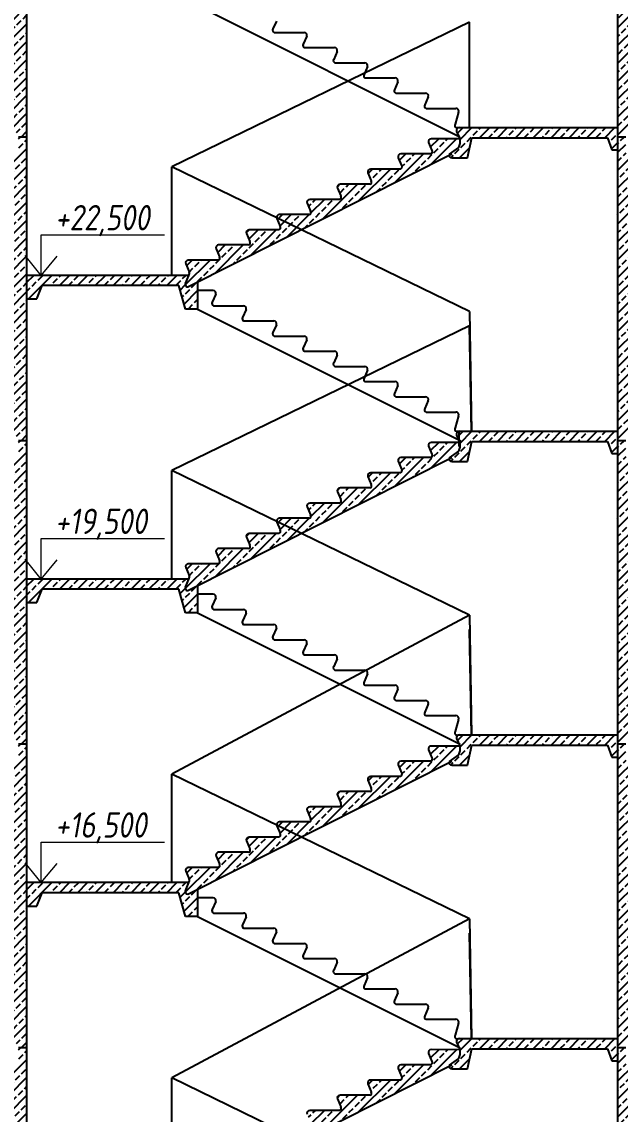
# Model space of a CAD drawing. Header units: millimetres. Extents: x -257254 to 390979, y -202328 to 355504.
# Drawn here: x 83861 to 89774, y 51438 to 62230 of the extents above; entities that cross this region are included whole.
import ezdxf
from ezdxf.enums import TextEntityAlignment as Align

# ---------------------------------------------------------------- set-up
doc = ezdxf.new("R2010")
doc.units = ezdxf.units.MM
doc.layers.add('RAZMER', color=250, linetype='Continuous', lineweight=13)
doc.layers.add('покрытия', color=6, linetype='Continuous', lineweight=18)
doc.layers.add('разрез', color=40, linetype='Continuous')
doc.styles.add('SIMPLEX', font='simplex.shx', dxfattribs={"width": 0.8, "oblique": 10})

msp = doc.modelspace()

# ---------------------------------------------------------------- hatches: boundary and pattern name
at = {"layer": 'разрез'}
h = msp.add_hatch(dxfattribs=at)
h.set_pattern_fill('JIS_STN_2.5', color=256, scale=50)
h.set_pattern_definition([(45, (4200, 9e-11), (-88.38835, 88.38835), []), (45, (4288.25, 9e-11), (-88.38835, 88.38835), [60, -25])])
h.paths.add_polyline_path([(83829.02596, 63935.34196), (83749.02596, 63935.34196), (83749.02596, 61135.34196), (83829.02596, 61135.34196)])
h.paths.add_polyline_path([(83909.02596, 64095.34196), (83829.02596, 64095.34196), (83829.02596, 61095.34196), (83909.02596, 61095.34196)])
h = msp.add_hatch(dxfattribs=at)
h.set_pattern_fill('JIS_STN_2.5', color=256, scale=50)
h.paths.add_polyline_path([(89909.02595, 63935.34196), (89829.02595, 63935.34196), (89829.02595, 61135.34196), (89909.02595, 61135.34196)])
h.paths.add_polyline_path([(89829.02595, 64095.34196), (89749.02595, 64095.34196), (89749.02595, 64015.34196), (89749.02595, 61095.34196), (89829.02595, 61095.34196), (89829.02595, 61175.34196)])
h = msp.add_hatch(dxfattribs=at)
h.set_pattern_fill('JIS_STN_2.5', color=256, scale=50)
h.set_pattern_definition([(45, (4200, -3000), (-88.38835, 88.38835), []), (45, (4288.25, -3000), (-88.38835, 88.38835), [60, -25])])
h.paths.add_polyline_path([(83829.02596, 60935.34196), (83749.02596, 60935.34196), (83749.02596, 58135.34196), (83829.02596, 58135.34196)])
h.paths.add_polyline_path([(83909.02596, 61095.34196), (83829.02596, 61095.34196), (83829.02596, 58095.34196), (83909.02596, 58095.34196)])
h = msp.add_hatch(dxfattribs=at)
h.set_pattern_fill('JIS_STN_2.5', color=256, scale=50)
h.set_pattern_definition([(45, (3e-11, 20960), (-88.38835, 88.38835), []), (45, (88.25, 20960), (-88.38835, 88.38835), [60, -25])])
h.paths.add_polyline_path([(89749.02595, 61185.34196), (88182.95749, 61185.34196, 0.5443189108), (88158.5928, 61146.8051), (88191.90102, 61069.64984, -0.1806301525), (88179.02596, 60989.48348), (88086.43074, 60922.6022, 0.5342807523), (88111.89286, 60885.34196), (88265.39149, 60885.34196), (88309.02596, 61085.01571), (89649.02596, 61085.01571), (89693.67318, 60965.41926), (89749.02595, 60965.41926)])
h = msp.add_hatch(dxfattribs=at)
h.set_pattern_fill('JIS_STN_2.5', color=256, scale=50)
h.set_pattern_definition([(45, (-6e-08, -3000), (-88.38835, 88.38835), []), (45, (88.25, -3000), (-88.38835, 88.38835), [60, -25])])
h.paths.add_polyline_path([(89909.02595, 60935.34196), (89829.02595, 60935.34196), (89829.02595, 58175.34196), (89909.02595, 58175.34196)])
h.paths.add_polyline_path([(89829.02595, 61095.34196), (89749.02595, 61095.34196), (89749.02595, 61015.34196), (89749.02595, 58095.34196), (89829.02595, 58095.34196), (89829.02595, 58175.34196)])
h = msp.add_hatch(dxfattribs=at)
h.set_pattern_fill('JIS_STN_2.5', color=256, scale=50)
h.set_pattern_definition([(45, (1e-11, 21000), (-88.38835, 88.38835), []), (45, (88.25, 21000), (-88.38835, 88.38835), [60, -25])])
h.paths.add_polyline_path([(88111.89286, 60925.34196, -0.5342807523), (88086.43074, 60962.6022), (88179.02596, 61029.48348, 0.1012247944), (88193.43022, 61073.70547), (87905.94558, 61075.34196, 0.5443189108), (87881.58089, 61036.8051), (87914.88911, 60959.64984, -0.5061795184), (87902.01404, 60925.34196), (87605.94558, 60925.34196, 0.5443189108), (87581.58089, 60886.8051), (87614.88911, 60809.64984, -0.5061795184), (87602.01404, 60775.34196), (87305.94558, 60775.34196, 0.5443189108), (87281.58089, 60736.8051), (87314.88911, 60659.64984, -0.5061795184), (87302.01404, 60625.34196), (87005.94558, 60625.34196, 0.5443189108), (86981.58089, 60586.8051), (87014.88911, 60509.64984, -0.5061795184), (87002.01404, 60475.34196), (86705.94558, 60475.34196, 0.5443189108), (86681.58089, 60436.8051), (86714.88911, 60359.64984, -0.5061795184), (86702.01404, 60325.34196), (86405.94558, 60325.34196, 0.4772621166), (86379.73086, 60292.26329), (86620.34398, 60175.36508)])
h.paths.add_polyline_path([(86620.34398, 60175.36508), (86379.73086, 60292.26329, 0.0532288538), (86381.58089, 60286.8051), (86414.88911, 60209.64984, -0.5061795184), (86402.01404, 60175.34196), (86105.94558, 60175.34196, 0.5443189108), (86081.58089, 60136.8051), (86114.88911, 60059.64984, -0.5061795184), (86102.01404, 60025.34196), (85805.94558, 60025.34196, 0.5443189108), (85781.58089, 59986.8051), (85814.88911, 59909.64984, -0.5061795184), (85802.01404, 59875.34196), (85505.94558, 59875.34196, 0.5443189108), (85481.58089, 59836.8051), (85514.4836, 59760.58916, -0.2572552717), (85511.58347, 59725.34196), (85479.02596, 59643.84441, 0.8545246684), (85514.74874, 59619.45245)])
h = msp.add_hatch(dxfattribs=at)
h.set_pattern_fill('JIS_STN_2.5', color=256, scale=50)
h.set_pattern_definition([(45, (-1e-10, 21000), (-88.38835, 88.38835), []), (45, (88.25, 21000), (-88.38835, 88.38835), [60, -25])])
h.paths.add_polyline_path([(85511.58347, 59725.34196), (85479.02596, 59725.34196), (85206.49188, 59725.34196), (83909.02596, 59725.34196), (83909.02596, 59494.07491), (84009.02562, 59494.33372), (84061.22173, 59625.34196), (85413.99121, 59625.34196), (85479.02596, 59391.96428), (85597.17711, 59391.96428), (85597.17711, 59660.89888), (85514.74874, 59619.45245, -0.8545246684), (85479.02596, 59643.84441)])
h = msp.add_hatch(dxfattribs=at)
h.set_pattern_fill('JIS_STN_2.5', color=256, scale=50)
h.set_pattern_definition([(45, (2e-10, 17960), (-88.38835, 88.38835), []), (45, (88.25, 17960), (-88.38835, 88.38835), [60, -25])])
h.paths.add_polyline_path([(89749.02595, 58185.34196), (88182.95749, 58185.34196, 0.5443189108), (88158.5928, 58146.8051), (88191.90102, 58069.64984, -0.1806301525), (88179.02596, 57989.48348), (88086.43074, 57922.6022, 0.5342807523), (88111.89286, 57885.34196), (88265.39149, 57885.34196), (88309.02596, 58085.01571), (89649.02596, 58085.01571), (89693.67318, 57965.41926), (89749.02595, 57965.41926)])
h = msp.add_hatch(dxfattribs=at)
h.set_pattern_fill('JIS_STN_2.5', color=256, scale=50)
h.set_pattern_definition([(45, (4200, -6000), (-88.38835, 88.38835), []), (45, (4288.25, -6000), (-88.38835, 88.38835), [60, -25])])
h.paths.add_polyline_path([(83829.02596, 57935.34196), (83749.02596, 57935.34196), (83749.02596, 55135.34196), (83829.02596, 55135.34196)])
h.paths.add_polyline_path([(83909.02596, 58095.34196), (83829.02596, 58095.34196), (83829.02596, 55095.34196), (83909.02596, 55095.34196)])
h = msp.add_hatch(dxfattribs=at)
h.set_pattern_fill('JIS_STN_2.5', color=256, scale=50)
h.set_pattern_definition([(45, (0, 18000), (-88.38835, 88.38835), []), (45, (88.25, 18000), (-88.38835, 88.38835), [60, -25])])
h.paths.add_polyline_path([(88111.89286, 57925.34196, -0.5342807523), (88086.43074, 57962.6022), (88179.02596, 58029.48348, 0.1012247944), (88193.43022, 58073.70547), (87905.94558, 58075.34196, 0.5443189108), (87881.58089, 58036.8051), (87914.88911, 57959.64984, -0.5061795184), (87902.01404, 57925.34196), (87605.94558, 57925.34196, 0.5443189108), (87581.58089, 57886.8051), (87614.88911, 57809.64984, -0.5061795184), (87602.01404, 57775.34196), (87305.94558, 57775.34196, 0.5443189108), (87281.58089, 57736.8051), (87314.88911, 57659.64984, -0.5061795184), (87302.01404, 57625.34196), (87005.94558, 57625.34196, 0.5443189108), (86981.58089, 57586.8051), (87014.88911, 57509.64984, -0.5061795184), (87002.01404, 57475.34196), (86705.94558, 57475.34196, 0.5443189108), (86681.58089, 57436.8051), (86714.88911, 57359.64984, -0.5061795184), (86702.01404, 57325.34196), (86405.94558, 57325.34196, 0.4772621166), (86379.73086, 57292.26329), (86620.34398, 57175.36508)])
h.paths.add_polyline_path([(86620.34398, 57175.36508), (86379.73086, 57292.26329, 0.0532288538), (86381.58089, 57286.8051), (86414.88911, 57209.64984, -0.5061795184), (86402.01404, 57175.34196), (86105.94558, 57175.34196, 0.5443189108), (86081.58089, 57136.8051), (86114.88911, 57059.64984, -0.5061795184), (86102.01404, 57025.34196), (85805.94558, 57025.34196, 0.5443189108), (85781.58089, 56986.8051), (85814.88911, 56909.64984, -0.5061795184), (85802.01404, 56875.34196), (85505.94558, 56875.34196, 0.5443189108), (85481.58089, 56836.8051), (85514.4836, 56760.58916, -0.2572552717), (85511.58347, 56725.34196), (85479.02596, 56643.84441, 0.8545246684), (85514.74874, 56619.45245)])
h = msp.add_hatch(dxfattribs=at)
h.set_pattern_fill('JIS_STN_2.5', color=256, scale=50)
h.set_pattern_definition([(45, (-4e-08, -6000), (-88.38835, 88.38835), []), (45, (88.25, -6000), (-88.38835, 88.38835), [60, -25])])
h.paths.add_polyline_path([(89829.02595, 58095.34196), (89749.02595, 58095.34196), (89749.02595, 58015.34196), (89749.02595, 55095.34196), (89829.02595, 55095.34196), (89829.02595, 55175.34196)])
h.paths.add_polyline_path([(89909.02595, 57935.34196), (89829.02595, 57935.34196), (89829.02595, 55175.34196), (89909.02595, 55175.34196)])
h = msp.add_hatch(dxfattribs=at)
h.set_pattern_fill('JIS_STN_2.5', color=256, scale=50)
h.set_pattern_definition([(45, (2e-10, 18000), (-88.38835, 88.38835), []), (45, (88.25, 18000), (-88.38835, 88.38835), [60, -25])])
h.paths.add_polyline_path([(85511.58347, 56725.34196), (85479.02596, 56725.34196), (85206.49188, 56725.34196), (83909.02596, 56725.34196), (83909.02596, 56494.07491), (84009.02562, 56494.33372), (84061.22173, 56625.34196), (85413.99121, 56625.34196), (85479.02596, 56391.96428), (85597.17711, 56391.96428), (85597.17711, 56660.89888), (85514.74874, 56619.45245, -0.8545246684), (85479.02596, 56643.84441)])
h = msp.add_hatch(dxfattribs=at)
h.set_pattern_fill('JIS_STN_2.5', color=256, scale=50)
h.set_pattern_definition([(45, (0, 14960), (-88.38835, 88.38835), []), (45, (88.25, 14960), (-88.38835, 88.38835), [60, -25])])
h.paths.add_polyline_path([(89749.02595, 55185.34196), (88182.95749, 55185.34196, 0.5443189108), (88158.5928, 55146.8051), (88191.90102, 55069.64984, -0.1806301525), (88179.02596, 54989.48348), (88086.43074, 54922.6022, 0.5342807523), (88111.89286, 54885.34196), (88265.39149, 54885.34196), (88309.02596, 55085.01571), (89649.02596, 55085.01571), (89693.67318, 54965.41926), (89749.02595, 54965.41926)])
h = msp.add_hatch(dxfattribs=at)
h.set_pattern_fill('JIS_STN_2.5', color=256, scale=50)
h.set_pattern_definition([(45, (4200, -9000), (-88.38835, 88.38835), []), (45, (4288.25, -9000), (-88.38835, 88.38835), [60, -25])])
h.paths.add_polyline_path([(83829.02596, 54935.34196), (83749.02596, 54935.34196), (83749.02596, 52135.34196), (83829.02596, 52135.34196)])
h.paths.add_polyline_path([(83909.02596, 55095.34196), (83829.02596, 55095.34196), (83829.02596, 52095.34196), (83909.02596, 52095.34196)])
h = msp.add_hatch(dxfattribs=at)
h.set_pattern_fill('JIS_STN_2.5', color=256, scale=50)
h.set_pattern_definition([(45, (1e-11, 15000), (-88.38835, 88.38835), []), (45, (88.25, 15000), (-88.38835, 88.38835), [60, -25])])
h.paths.add_polyline_path([(88111.89286, 54925.34196, -0.5342807523), (88086.43074, 54962.6022), (88179.02596, 55029.48348, 0.1012247944), (88193.43022, 55073.70547), (87905.94558, 55075.34196, 0.5443189108), (87881.58089, 55036.8051), (87914.88911, 54959.64984, -0.5061795184), (87902.01404, 54925.34196), (87605.94558, 54925.34196, 0.5443189108), (87581.58089, 54886.8051), (87614.88911, 54809.64984, -0.5061795184), (87602.01404, 54775.34196), (87305.94558, 54775.34196, 0.5443189108), (87281.58089, 54736.8051), (87314.88911, 54659.64984, -0.5061795184), (87302.01404, 54625.34196), (87005.94558, 54625.34196, 0.5443189108), (86981.58089, 54586.8051), (87014.88911, 54509.64984, -0.5061795184), (87002.01404, 54475.34196), (86705.94558, 54475.34196, 0.5443189108), (86681.58089, 54436.8051), (86714.88911, 54359.64984, -0.5061795184), (86702.01404, 54325.34196), (86405.94558, 54325.34196, 0.4772621166), (86379.73086, 54292.26329), (86620.34398, 54175.36508)])
h.paths.add_polyline_path([(86620.34398, 54175.36508), (86379.73086, 54292.26329, 0.0532288538), (86381.58089, 54286.8051), (86414.88911, 54209.64984, -0.5061795184), (86402.01404, 54175.34196), (86105.94558, 54175.34196, 0.5443189108), (86081.58089, 54136.8051), (86114.88911, 54059.64984, -0.5061795184), (86102.01404, 54025.34196), (85805.94558, 54025.34196, 0.5443189108), (85781.58089, 53986.8051), (85814.88911, 53909.64984, -0.5061795184), (85802.01404, 53875.34196), (85505.94558, 53875.34196, 0.5443189108), (85481.58089, 53836.8051), (85514.4836, 53760.58916, -0.2572552717), (85511.58347, 53725.34196), (85479.02596, 53643.84441, 0.8545246684), (85514.74874, 53619.45245)])
h = msp.add_hatch(dxfattribs=at)
h.set_pattern_fill('JIS_STN_2.5', color=256, scale=50)
h.set_pattern_definition([(45, (8e-10, -9000), (-88.38835, 88.38835), []), (45, (88.25, -9000), (-88.38835, 88.38835), [60, -25])])
h.paths.add_polyline_path([(89829.02595, 55095.34196), (89749.02595, 55095.34196), (89749.02595, 55015.34196), (89749.02595, 52095.34196), (89829.02595, 52095.34196), (89829.02595, 52175.34196)])
h.paths.add_polyline_path([(89909.02595, 54935.34196), (89829.02595, 54935.34196), (89829.02595, 52175.34196), (89909.02595, 52175.34196)])
h = msp.add_hatch(dxfattribs=at)
h.set_pattern_fill('JIS_STN_2.5', color=256, scale=50)
h.set_pattern_definition([(45, (-7e-11, 15000), (-88.38835, 88.38835), []), (45, (88.25, 15000), (-88.38835, 88.38835), [60, -25])])
h.paths.add_polyline_path([(85511.58347, 53725.34196), (85479.02596, 53725.34196), (85206.49188, 53725.34196), (83909.02596, 53725.34196), (83909.02596, 53494.07491), (84009.02562, 53494.33372), (84061.22173, 53625.34196), (85413.99121, 53625.34196), (85479.02596, 53391.96428), (85597.17711, 53391.96428), (85597.17711, 53660.89888), (85514.74874, 53619.45245, -0.8545246684), (85479.02596, 53643.84441)])
h = msp.add_hatch(dxfattribs=at)
h.set_pattern_fill('JIS_STN_2.5', color=256, scale=50)
h.set_pattern_definition([(45, (5e-08, 11960), (-88.38835, 88.38835), []), (45, (88.25, 11960), (-88.38835, 88.38835), [60, -25])])
h.paths.add_polyline_path([(89749.02595, 52185.34196), (88182.95749, 52185.34196, 0.5443189108), (88158.5928, 52146.8051), (88191.90102, 52069.64984, -0.1806301525), (88179.02596, 51989.48348), (88086.43074, 51922.6022, 0.5342807523), (88111.89286, 51885.34196), (88265.39149, 51885.34196), (88309.02596, 52085.01571), (89649.02596, 52085.01571), (89693.67318, 51965.41926), (89749.02595, 51965.41926)])
h = msp.add_hatch(dxfattribs=at)
h.set_pattern_fill('JIS_STN_2.5', color=256, scale=50)
h.set_pattern_definition([(45, (4200, -12000), (-88.38835, 88.38835), []), (45, (4288.25, -12000), (-88.38835, 88.38835), [60, -25])])
h.paths.add_polyline_path([(83829.02596, 51935.34196), (83749.02596, 51935.34196), (83749.02596, 49135.34196), (83829.02596, 49135.34196)])
h.paths.add_polyline_path([(83909.02596, 52095.34196), (83829.02596, 52095.34196), (83829.02596, 49095.34196), (83909.02596, 49095.34196)])
h = msp.add_hatch(dxfattribs=at)
h.set_pattern_fill('JIS_STN_2.5', color=256, scale=50)
h.set_pattern_definition([(45, (1e-11, 12000), (-88.38835, 88.38835), []), (45, (88.25, 12000), (-88.38835, 88.38835), [60, -25])])
h.paths.add_polyline_path([(88111.89286, 51925.34196, -0.5342807523), (88086.43074, 51962.6022), (88179.02596, 52029.48348, 0.1012247944), (88193.43022, 52073.70547), (87905.94558, 52075.34196, 0.5443189108), (87881.58089, 52036.8051), (87914.88911, 51959.64984, -0.5061795184), (87902.01404, 51925.34196), (87605.94558, 51925.34196, 0.5443189108), (87581.58089, 51886.8051), (87614.88911, 51809.64984, -0.5061795184), (87602.01404, 51775.34196), (87305.94558, 51775.34196, 0.5443189108), (87281.58089, 51736.8051), (87314.88911, 51659.64984, -0.5061795184), (87302.01404, 51625.34196), (87005.94558, 51625.34196, 0.5443189108), (86981.58089, 51586.8051), (87014.88911, 51509.64984, -0.5061795184), (87002.01404, 51475.34196), (86705.94558, 51475.34196, 0.5443189108), (86681.58089, 51436.8051), (86714.88911, 51359.64984, -0.5061795184), (86702.01404, 51325.34196), (86405.94558, 51325.34196, 0.4772621166), (86379.73086, 51292.26329), (86620.34398, 51175.36508)])
h.paths.add_polyline_path([(86620.34398, 51175.36508), (86379.73086, 51292.26329, 0.0532288538), (86381.58089, 51286.8051), (86414.88911, 51209.64984, -0.5061795184), (86402.01404, 51175.34196), (86105.94558, 51175.34196, 0.5443189108), (86081.58089, 51136.8051), (86114.88911, 51059.64984, -0.5061795184), (86102.01404, 51025.34196), (85805.94558, 51025.34196, 0.5443189108), (85781.58089, 50986.8051), (85814.88911, 50909.64984, -0.5061795184), (85802.01404, 50875.34196), (85505.94558, 50875.34196, 0.5443189108), (85481.58089, 50836.8051), (85514.4836, 50760.58916, -0.2572552717), (85511.58347, 50725.34196), (85479.02596, 50643.84441, 0.8545246684), (85514.74874, 50619.45245)])
h = msp.add_hatch(dxfattribs=at)
h.set_pattern_fill('JIS_STN_2.5', color=256, scale=50)
h.set_pattern_definition([(45, (1e-09, -12000), (-88.38835, 88.38835), []), (45, (88.25, -12000), (-88.38835, 88.38835), [60, -25])])
h.paths.add_polyline_path([(89829.02595, 52095.34196), (89749.02595, 52095.34196), (89749.02595, 52015.34196), (89749.02595, 49095.34196), (89829.02595, 49095.34196), (89829.02595, 49175.34196)])
h.paths.add_polyline_path([(89909.02595, 51935.34196), (89829.02595, 51935.34196), (89829.02595, 49175.34196), (89909.02595, 49175.34196)])

# ---------------------------------------------------------------- linework, layer by layer
at = {"layer": 'покрытия'}
for p, q in [((84053.78244, 59725.34196), (84053.78244, 60125.34196)), ((84053.78244, 60125.34196), (85272.53976, 60125.34196)), ((84053.78244, 59725.34196), (83893.70598, 59921.07629)), ((84053.78244, 59725.34196), (84210.55283, 59915.6084)), ((84053.78244, 56725.34196), (84053.78244, 57125.34196)), ((84053.78244, 57125.34196), (85272.53976, 57125.34196)), ((84053.78244, 56725.34196), (83893.70598, 56921.07629)), ((84053.78244, 56725.34196), (84210.55283, 56915.6084)), ((84053.78244, 53725.34196), (84053.78244, 54125.34196)), ((84053.78244, 54125.34196), (85272.53976, 54125.34196)), ((84053.78244, 53725.34196), (83893.70598, 53921.07629)), ((84053.78244, 53725.34196), (84210.55283, 53915.6084))]:
    msp.add_line(p, q, dxfattribs=at)
at = {"layer": 'разрез'}
for p, q in [((83909.02596, 64015.34196), (83909.02596, 36935.34196)), ((89749.02595, 64015.34196), (89749.02595, 37175.34196)), ((85597.17711, 62391.96428), (88178.16371, 61101.47098)), ((88284.66855, 62225.34196), (85342.75892, 60796.06022)), ((86377.02215, 62238.08173), (86343.1628, 62159.64984)), ((88284.66855, 61185.34196), (88284.66855, 62225.34196)), ((88284.66855, 61185.34196), (88284.66855, 62225.34196)), ((86356.03787, 62125.34196), (86652.10633, 62125.34196)), ((86677.02215, 62088.08173), (86643.1628, 62009.64984)), ((86656.03787, 61975.34196), (86952.10633, 61975.34196)), ((86977.02215, 61938.08173), (86943.1628, 61859.64984)), ((86956.03787, 61825.34196), (87252.10633, 61825.34196)), ((86956.03787, 61825.34196), (87252.10633, 61825.34196)), ((87277.02215, 61788.08173), (87243.1628, 61709.64984)), ((87256.03787, 61675.34196), (87552.10633, 61675.34196)), ((87577.02215, 61638.08173), (87543.1628, 61559.64984)), ((87556.03787, 61525.34196), (87851.56003, 61525.34196)), ((87877.02215, 61488.08173), (87843.1628, 61409.64984)), ((87856.03787, 61375.34196), (88152.10633, 61375.34196)), ((88177.02215, 61338.08173), (88143.1628, 61219.64984)), ((83829.02596, 61095.34196), (83909.02596, 61095.34196)), ((88156.03787, 61185.34196), (88451.56003, 61185.34196)), ((88158.04168, 61148.08173), (88191.90102, 61069.64984)), ((88179.02596, 61185.34196), (89749.02595, 61185.34196)), ((88265.39149, 60885.34196), (88309.02596, 61085.01571)), ((88309.02596, 61085.01571), (89649.02596, 61085.01571)), ((89649.02596, 61085.01571), (89693.67318, 60965.41926)), ((89749.02595, 61095.34196), (89829.02595, 61095.34196)), ((87881.02976, 61038.08173), (87914.88911, 60959.64984)), ((88193.43022, 61073.70547), (87905.94558, 61075.34196)), ((88086.43074, 60922.6022), (88179.02596, 60989.48348)), ((85514.74874, 59619.45245), (88111.89286, 60925.34196)), ((87581.02976, 60888.08173), (87614.88911, 60809.64984)), ((87902.01404, 60925.34196), (87605.94558, 60925.34196)), ((88111.89286, 60885.34196), (88265.39149, 60885.34196)), ((89693.67318, 60965.41926), (89749.02595, 60965.41926)), ((85342.75892, 59725.34196), (85342.75892, 60796.06022)), ((88284.66855, 59366.77848), (85342.75892, 60796.06022)), ((87602.01404, 60775.34196), (87305.94558, 60775.34196)), ((87281.02976, 60738.08173), (87314.88911, 60659.64984)), ((86981.02976, 60588.08173), (87014.88911, 60509.64984)), ((87302.01404, 60625.34196), (87005.94558, 60625.34196)), ((86681.02976, 60438.08173), (86714.88911, 60359.64984)), ((87002.01404, 60475.34196), (86705.94558, 60475.34196)), ((86381.02976, 60288.08173), (86414.88911, 60209.64984)), ((86702.01404, 60325.34196), (86405.94558, 60325.34196)), ((86702.01404, 60325.34196), (86405.94558, 60325.34196)), ((86081.02976, 60138.08173), (86114.88911, 60059.64984)), ((86402.01404, 60175.34196), (86105.94558, 60175.34196)), ((86102.01404, 60025.34196), (85806.49188, 60025.34196)), ((85781.02976, 59988.08173), (85814.88911, 59909.64984)), ((85481.02976, 59838.08173), (85514.88911, 59759.64984)), ((85802.01404, 59875.34196), (85505.94558, 59875.34196)), ((85479.02596, 59725.34196), (83909.02596, 59725.34196)), ((85479.02596, 59725.34196), (85206.49188, 59725.34196)), ((85479.02596, 59643.84441), (85511.58347, 59725.34196)), ((85511.58347, 59725.34196), (85479.02596, 59725.34196)), ((84009.02562, 59494.33372), (84061.22173, 59625.34196)), ((85413.99121, 59625.34196), (84061.22173, 59625.34196)), ((85479.02596, 59391.96428), (85413.99121, 59625.34196)), ((85597.17711, 59660.89888), (85597.17711, 59391.96428)), ((85751.56003, 59575.34196), (85597.17711, 59575.34196)), ((83909.02596, 59494.07491), (84009.02562, 59494.33372)), ((83909.02596, 59494.07491), (83909.02596, 59494.07491)), ((85777.02215, 59538.08173), (85743.1628, 59459.64984)), ((85597.17711, 59391.96428), (85479.02596, 59391.96428)), ((85597.17711, 59391.96428), (88200.18526, 58090.46021)), ((85756.03787, 59425.34196), (86052.10633, 59425.34196)), ((86077.02215, 59388.08173), (86043.1628, 59309.64984)), ((88284.66855, 59366.77848), (88303.79895, 58185.34196)), ((86056.03787, 59275.34196), (86352.10633, 59275.34196)), ((88284.66855, 59225.34196), (85342.75892, 57796.06022)), ((86377.02215, 59238.08173), (86343.1628, 59159.64984)), ((88303.79895, 58185.34196), (88284.66855, 59225.34196)), ((86356.03787, 59125.34196), (86652.10633, 59125.34196)), ((86677.02215, 59088.08173), (86643.1628, 59009.64984)), ((86656.03787, 58975.34196), (86952.10633, 58975.34196)), ((86977.02215, 58938.08173), (86943.1628, 58859.64984)), ((86956.03787, 58825.34196), (87252.10633, 58825.34196)), ((86956.03787, 58825.34196), (87252.10633, 58825.34196)), ((87277.02215, 58788.08173), (87243.1628, 58709.64984)), ((87256.03787, 58675.34196), (87552.10633, 58675.34196)), ((87577.02215, 58638.08173), (87543.1628, 58559.64984)), ((87556.03787, 58525.34196), (87851.56003, 58525.34196)), ((87877.02215, 58488.08173), (87843.1628, 58409.64984)), ((87856.03787, 58375.34196), (88152.10633, 58375.34196)), ((88177.02215, 58338.08173), (88143.1628, 58219.64984)), ((88156.03787, 58185.34196), (88451.56003, 58185.34196)), ((88179.02596, 58185.34196), (89749.02595, 58185.34196)), ((88179.02596, 58185.34196), (88179.02596, 58035.34196)), ((88179.02596, 58185.34196), (89749.02595, 58185.34196)), ((83829.02596, 58095.34196), (83909.02596, 58095.34196)), ((88193.43022, 58073.70547), (87905.94558, 58075.34196)), ((88158.04168, 58148.08173), (88191.90102, 58069.64984)), ((88265.39149, 57885.34196), (88309.02596, 58085.01571)), ((88309.02596, 58085.01571), (89649.02596, 58085.01571)), ((89649.02596, 58085.01571), (89693.67318, 57965.41926)), ((89749.02595, 58095.34196), (89829.02595, 58095.34196)), ((87881.02976, 58038.08173), (87914.88911, 57959.64984)), ((88086.43074, 57922.6022), (88179.02596, 57989.48348)), ((89693.67318, 57965.41926), (89749.02595, 57965.41926)), ((85514.74874, 56619.45245), (88111.89286, 57925.34196)), ((87581.02976, 57888.08173), (87614.88911, 57809.64984)), ((87902.01404, 57925.34196), (87605.94558, 57925.34196)), ((88111.89286, 57885.34196), (88265.39149, 57885.34196)), ((85342.75892, 56725.34196), (85342.75892, 57796.06022)), ((88284.66855, 56366.77848), (85342.75892, 57796.06022)), ((87281.02976, 57738.08173), (87314.88911, 57659.64984)), ((87602.01404, 57775.34196), (87305.94558, 57775.34196)), ((86981.02976, 57588.08173), (87014.88911, 57509.64984)), ((87302.01404, 57625.34196), (87005.94558, 57625.34196)), ((86681.02976, 57438.08173), (86714.88911, 57359.64984)), ((87002.01404, 57475.34196), (86705.94558, 57475.34196)), ((86702.01404, 57325.34196), (86405.94558, 57325.34196)), ((86702.01404, 57325.34196), (86405.94558, 57325.34196)), ((86381.02976, 57288.08173), (86414.88911, 57209.64984)), ((86081.02976, 57138.08173), (86114.88911, 57059.64984)), ((86402.01404, 57175.34196), (86105.94558, 57175.34196)), ((85781.02976, 56988.08173), (85814.88911, 56909.64984)), ((86102.01404, 57025.34196), (85806.49188, 57025.34196)), ((85802.01404, 56875.34196), (85505.94558, 56875.34196)), ((85481.02976, 56838.08173), (85514.88911, 56759.64984)), ((85479.02596, 56725.34196), (83909.02596, 56725.34196)), ((85479.02596, 56725.34196), (83909.02596, 56725.34196)), ((85479.02596, 56725.34196), (85206.49188, 56725.34196)), ((85479.02596, 56643.84441), (85511.58347, 56725.34196)), ((85511.58347, 56725.34196), (85479.02596, 56725.34196)), ((85597.17711, 56660.89888), (85597.17711, 56391.96428)), ((84009.02562, 56494.33372), (84061.22173, 56625.34196)), ((85413.99121, 56625.34196), (84061.22173, 56625.34196)), ((85479.02596, 56391.96428), (85413.99121, 56625.34196)), ((85751.56003, 56575.34196), (85597.17711, 56575.34196)), ((83909.02596, 56494.07491), (84009.02562, 56494.33372)), ((83909.02596, 56494.07491), (83909.02596, 56494.07491)), ((85777.02215, 56538.08173), (85743.1628, 56459.64984)), ((88284.66855, 56366.77848), (85342.75892, 54796.06022)), ((85597.17711, 56391.96428), (85479.02596, 56391.96428)), ((85597.17711, 56391.96428), (88193.97486, 55093.56541)), ((85756.03787, 56425.34196), (86052.10633, 56425.34196)), ((86077.02215, 56388.08173), (86043.1628, 56309.64984)), ((88284.66855, 56366.77848), (88304.46935, 55185.34196)), ((86056.03787, 56275.34196), (86352.10633, 56275.34196)), ((86377.02215, 56238.08173), (86343.1628, 56159.64984)), ((86356.03787, 56125.34196), (86652.10633, 56125.34196)), ((88304.46935, 55185.34196), (88284.66855, 56225.34196)), ((86677.02215, 56088.08173), (86643.1628, 56009.64984)), ((86656.03787, 55975.34196), (86952.10633, 55975.34196)), ((86977.02215, 55938.08173), (86943.1628, 55859.64984)), ((86956.03787, 55825.34196), (87252.10633, 55825.34196)), ((86956.03787, 55825.34196), (87252.10633, 55825.34196)), ((87277.02215, 55788.08173), (87243.1628, 55709.64984)), ((87256.03787, 55675.34196), (87552.10633, 55675.34196)), ((87577.02215, 55638.08173), (87543.1628, 55559.64984)), ((87556.03787, 55525.34196), (87851.56003, 55525.34196)), ((87877.02215, 55488.08173), (87843.1628, 55409.64984)), ((87856.03787, 55375.34196), (88152.10633, 55375.34196)), ((88177.02215, 55338.08173), (88143.1628, 55219.64984)), ((88158.04168, 55148.08173), (88191.90102, 55069.64984)), ((88179.02596, 55185.34196), (89749.02595, 55185.34196)), ((88179.02596, 55185.34196), (89749.02595, 55185.34196)), ((83829.02596, 55095.34196), (83909.02596, 55095.34196)), ((88193.43022, 55073.70547), (87905.94558, 55075.34196)), ((88265.39149, 54885.34196), (88309.02596, 55085.01571)), ((88309.02596, 55085.01571), (89649.02596, 55085.01571)), ((89649.02596, 55085.01571), (89693.67318, 54965.41926)), ((89749.02595, 55095.34196), (89829.02595, 55095.34196)), ((87881.02976, 55038.08173), (87914.88911, 54959.64984)), ((88086.43074, 54922.6022), (88179.02596, 54989.48348)), ((89693.67318, 54965.41926), (89749.02595, 54965.41926)), ((85514.74874, 53619.45245), (88111.89286, 54925.34196)), ((87581.02976, 54888.08173), (87614.88911, 54809.64984)), ((87902.01404, 54925.34196), (87605.94558, 54925.34196)), ((88111.89286, 54885.34196), (88265.39149, 54885.34196)), ((85342.75892, 53725.34196), (85342.75892, 54796.06022)), ((88284.66855, 53366.77848), (85342.75892, 54796.06022)), ((87281.02976, 54738.08173), (87314.88911, 54659.64984)), ((87602.01404, 54775.34196), (87305.94558, 54775.34196)), ((87302.01404, 54625.34196), (87005.94558, 54625.34196)), ((86981.02976, 54588.08173), (87014.88911, 54509.64984)), ((86681.02976, 54438.08173), (86714.88911, 54359.64984)), ((87002.01404, 54475.34196), (86705.94558, 54475.34196)), ((86381.02976, 54288.08173), (86414.88911, 54209.64984)), ((86702.01404, 54325.34196), (86405.94558, 54325.34196)), ((86702.01404, 54325.34196), (86405.94558, 54325.34196)), ((86081.02976, 54138.08173), (86114.88911, 54059.64984)), ((86402.01404, 54175.34196), (86105.94558, 54175.34196)), ((85781.02976, 53988.08173), (85814.88911, 53909.64984)), ((86102.01404, 54025.34196), (85806.49188, 54025.34196)), ((85802.01404, 53875.34196), (85505.94558, 53875.34196)), ((85481.02976, 53838.08173), (85514.88911, 53759.64984)), ((85479.02596, 53725.34196), (83909.02596, 53725.34196)), ((85479.02596, 53725.34196), (83909.02596, 53725.34196)), ((85479.02596, 53725.34196), (85206.49188, 53725.34196)), ((85479.02596, 53643.84441), (85511.58347, 53725.34196)), ((85511.58347, 53725.34196), (85479.02596, 53725.34196)), ((85597.17711, 53660.89888), (85597.17711, 53391.96428)), ((84009.02562, 53494.33372), (84061.22173, 53625.34196)), ((85413.99121, 53625.34196), (84061.22173, 53625.34196)), ((85479.02596, 53391.96428), (85413.99121, 53625.34196)), ((85751.56003, 53575.34196), (85597.17711, 53575.34196)), ((85777.02215, 53538.08173), (85743.1628, 53459.64984)), ((83909.02596, 53494.07491), (84009.02562, 53494.33372)), ((83909.02596, 53494.07491), (83909.02596, 53494.07491)), ((85756.03787, 53425.34196), (86052.10633, 53425.34196)), ((88284.66855, 53366.77848), (85342.75892, 51796.06022)), ((85597.17711, 53391.96428), (85479.02596, 53391.96428)), ((85597.17711, 53391.96428), (88193.97486, 52093.56541)), ((86077.02215, 53388.08173), (86043.1628, 53309.64984)), ((88284.66855, 53366.77848), (88303.79895, 52185.34196)), ((86056.03787, 53275.34196), (86352.10633, 53275.34196)), ((86377.02215, 53238.08173), (86343.1628, 53159.64984)), ((88303.79895, 52185.34196), (88284.66855, 53225.34196)), ((86356.03787, 53125.34196), (86652.10633, 53125.34196)), ((86677.02215, 53088.08173), (86643.1628, 53009.64984)), ((86656.03787, 52975.34196), (86952.10633, 52975.34196)), ((86977.02215, 52938.08173), (86943.1628, 52859.64984)), ((86956.03787, 52825.34196), (87252.10633, 52825.34196)), ((86956.03787, 52825.34196), (87252.10633, 52825.34196)), ((87277.02215, 52788.08173), (87243.1628, 52709.64984)), ((87256.03787, 52675.34196), (87552.10633, 52675.34196)), ((87577.02215, 52638.08173), (87543.1628, 52559.64984)), ((87556.03787, 52525.34196), (87851.56003, 52525.34196)), ((87877.02215, 52488.08173), (87843.1628, 52409.64984)), ((87856.03787, 52375.34196), (88152.10633, 52375.34196)), ((88177.02215, 52338.08173), (88143.1628, 52219.64984)), ((88158.04168, 52148.08173), (88191.90102, 52069.64984)), ((88179.02596, 52185.34196), (89749.02595, 52185.34196)), ((88179.02596, 52185.34196), (89749.02595, 52185.34196)), ((83829.02596, 52095.34196), (83909.02596, 52095.34196)), ((87881.02976, 52038.08173), (87914.88911, 51959.64984)), ((88193.43022, 52073.70547), (87905.94558, 52075.34196)), ((88265.39149, 51885.34196), (88309.02596, 52085.01571)), ((88309.02596, 52085.01571), (89649.02596, 52085.01571)), ((89649.02596, 52085.01571), (89693.67318, 51965.41926)), ((89749.02595, 52095.34196), (89829.02595, 52095.34196)), ((85514.74874, 50619.45245), (88111.89286, 51925.34196)), ((87902.01404, 51925.34196), (87605.94558, 51925.34196)), ((88086.43074, 51922.6022), (88179.02596, 51989.48348)), ((89693.67318, 51965.41926), (89749.02595, 51965.41926)), ((87581.02976, 51888.08173), (87614.88911, 51809.64984)), ((88111.89286, 51885.34196), (88265.39149, 51885.34196)), ((85342.75892, 50725.34196), (85342.75892, 51796.06022)), ((88284.66855, 50366.77848), (85342.75892, 51796.06022)), ((87281.02976, 51738.08173), (87314.88911, 51659.64984)), ((87602.01404, 51775.34196), (87305.94558, 51775.34196)), ((86981.02976, 51588.08173), (87014.88911, 51509.64984)), ((87302.01404, 51625.34196), (87005.94558, 51625.34196)), ((87002.01404, 51475.34196), (86705.94558, 51475.34196))]:
    msp.add_line(p, q, dxfattribs=at)
for centre, radius, start, end in [((86362.20337, 62147.22557), 22.73556, 146.874922556, 254.265317498), ((86651.83318, 62098.19862), 27.14471, 338.117633987, 90.576562967), ((86662.20337, 61997.22557), 22.73556, 146.874922556, 254.265317498), ((86951.83318, 61948.19862), 27.14471, 338.117633987, 90.576562967), ((86962.20337, 61847.22557), 22.73556, 146.874922556, 254.265317498), ((87251.83318, 61798.19862), 27.14471, 338.117633987, 90.576562967), ((87262.20337, 61697.22557), 22.73556, 146.874922556, 254.265317498), ((87551.83318, 61648.19862), 27.14471, 338.117633987, 90.576562967), ((87562.20337, 61547.22557), 22.73556, 146.874922556, 254.265317498), ((87851.83318, 61498.19862), 27.14471, 338.117633987, 90.576562967), ((87862.20337, 61397.22557), 22.73556, 146.874922556, 254.265317498), ((88151.83318, 61348.19862), 27.14471, 338.117633987, 90.576562967), ((88162.20337, 61207.22557), 22.73556, 146.874922556, 254.265317498), ((88183.23064, 61158.19862), 27.14471, 89.423437034, 201.882366013), ((88183.23064, 61158.19862), 27.14471, 89.423437034, 201.882366013), ((87906.21873, 61048.19862), 27.14471, 89.423437034, 201.882366013), ((88078.12987, 61046.8049), 116.04209, 330.398080038, 11.353847488), ((87606.21873, 60898.19862), 27.14471, 89.423437034, 201.882366013), ((87895.84854, 60947.22557), 22.73556, 285.734682502, 33.125077443), ((88111.61971, 60912.4853), 27.14471, 158.117633987, 270.576562966), ((87306.21873, 60748.19862), 27.14471, 89.423437034, 201.882366013), ((87595.84854, 60797.22557), 22.73556, 285.734682502, 33.125077443), ((87295.84854, 60647.22557), 22.73556, 285.734682502, 33.125077443), ((87006.21873, 60598.19862), 27.14471, 89.423437034, 201.882366013), ((86706.21873, 60448.19862), 27.14471, 89.423437034, 201.882366013), ((86995.84854, 60497.22557), 22.73556, 285.734682502, 33.125077443), ((86695.84854, 60347.22557), 22.73556, 285.734682502, 33.125077443), ((86406.21873, 60298.19862), 27.14471, 89.423437034, 201.882366013), ((86106.21873, 60148.19862), 27.14471, 89.423437034, 201.882366013), ((86395.84854, 60197.22557), 22.73556, 285.734682502, 33.125077443), ((85806.21873, 59998.19862), 27.14471, 89.423437034, 201.882366013), ((86095.84854, 60047.22557), 22.73556, 285.734682502, 33.125077443), ((85795.84854, 59897.22557), 22.73556, 285.734682502, 33.125077443), ((85506.21873, 59848.19862), 27.14471, 89.423437034, 201.882366013), ((85481.04728, 59745.59738), 36.64343, 326.442685259, 22.550140213), ((85498.81258, 59634.468), 21.89584, 154.644838768, 316.703661435), ((85751.83318, 59548.19862), 27.14471, 338.117633987, 90.576562967), ((85762.20337, 59447.22557), 22.73556, 146.874922556, 254.265317498), ((86051.83318, 59398.19862), 27.14471, 338.117633987, 90.576562967), ((86062.20337, 59297.22557), 22.73556, 146.874922556, 254.265317498), ((86351.83318, 59248.19862), 27.14471, 338.117633987, 90.576562967), ((86362.20337, 59147.22557), 22.73556, 146.874922556, 254.265317498), ((86651.83318, 59098.19862), 27.14471, 338.117633987, 90.576562967), ((86662.20337, 58997.22557), 22.73556, 146.874922556, 254.265317498), ((86951.83318, 58948.19862), 27.14471, 338.117633987, 90.576562967), ((86962.20337, 58847.22557), 22.73556, 146.874922556, 254.265317498), ((87251.83318, 58798.19862), 27.14471, 338.117633987, 90.576562967), ((87262.20337, 58697.22557), 22.73556, 146.874922556, 254.265317498), ((87551.83318, 58648.19862), 27.14471, 338.117633987, 90.576562967), ((87562.20337, 58547.22557), 22.73556, 146.874922556, 254.265317498), ((87851.83318, 58498.19862), 27.14471, 338.117633987, 90.576562967), ((87862.20337, 58397.22557), 22.73556, 146.874922556, 254.265317498), ((88151.83318, 58348.19862), 27.14471, 338.117633987, 90.576562967), ((88162.20337, 58207.22557), 22.73556, 146.874922556, 254.265317498), ((88183.23064, 58158.19862), 27.14471, 89.423437034, 201.882366013), ((87906.21873, 58048.19862), 27.14471, 89.423437034, 201.882366013), ((88078.12987, 58046.8049), 116.04209, 330.398080038, 11.353847488), ((87895.84854, 57947.22557), 22.73556, 285.734682502, 33.125077443), ((87606.21873, 57898.19862), 27.14471, 89.423437034, 201.882366013), ((88111.61971, 57912.4853), 27.14471, 158.117633987, 270.576562966), ((87306.21873, 57748.19862), 27.14471, 89.423437034, 201.882366013), ((87595.84854, 57797.22557), 22.73556, 285.734682502, 33.125077443), ((87295.84854, 57647.22557), 22.73556, 285.734682502, 33.125077443), ((87006.21873, 57598.19862), 27.14471, 89.423437034, 201.882366013), ((86706.21873, 57448.19862), 27.14471, 89.423437034, 201.882366013), ((86995.84854, 57497.22557), 22.73556, 285.734682502, 33.125077443), ((86406.21873, 57298.19862), 27.14471, 89.423437034, 201.882366013), ((86695.84854, 57347.22557), 22.73556, 285.734682502, 33.125077443), ((86395.84854, 57197.22557), 22.73556, 285.734682502, 33.125077443), ((86106.21873, 57148.19862), 27.14471, 89.423437034, 201.882366013), ((85806.21873, 56998.19862), 27.14471, 89.423437034, 201.882366013), ((86095.84854, 57047.22557), 22.73556, 285.734682502, 33.125077443), ((85506.21873, 56848.19862), 27.14471, 89.423437034, 201.882366013), ((85795.84854, 56897.22557), 22.73556, 285.734682502, 33.125077443), ((85481.04728, 56745.59738), 36.64343, 326.442685259, 22.550140213), ((85498.81258, 56634.468), 21.89584, 154.644838768, 316.703661435), ((85751.83318, 56548.19862), 27.14471, 338.117633987, 90.576562967), ((85762.20337, 56447.22557), 22.73556, 146.874922556, 254.265317498), ((86051.83318, 56398.19862), 27.14471, 338.117633987, 90.576562967), ((86062.20337, 56297.22557), 22.73556, 146.874922556, 254.265317498), ((86351.83318, 56248.19862), 27.14471, 338.117633987, 90.576562967), ((86362.20337, 56147.22557), 22.73556, 146.874922556, 254.265317498), ((86651.83318, 56098.19862), 27.14471, 338.117633987, 90.576562967), ((86662.20337, 55997.22557), 22.73556, 146.874922556, 254.265317498), ((86951.83318, 55948.19862), 27.14471, 338.117633987, 90.576562967), ((86962.20337, 55847.22557), 22.73556, 146.874922556, 254.265317498), ((87251.83318, 55798.19862), 27.14471, 338.117633987, 90.576562967), ((87262.20337, 55697.22557), 22.73556, 146.874922556, 254.265317498), ((87551.83318, 55648.19862), 27.14471, 338.117633987, 90.576562967), ((87562.20337, 55547.22557), 22.73556, 146.874922556, 254.265317498), ((87851.83318, 55498.19862), 27.14471, 338.117633987, 90.576562967), ((87862.20337, 55397.22557), 22.73556, 146.874922556, 254.265317498), ((88151.83318, 55348.19862), 27.14471, 338.117633987, 90.576562967), ((88165.00378, 55206.91751), 25.28123, 149.759710487, 297.935319383), ((88183.23064, 55158.19862), 27.14471, 89.423437034, 201.882366013), ((87906.21873, 55048.19862), 27.14471, 89.423437034, 201.882366013), ((88078.12987, 55046.8049), 116.04209, 330.398080038, 11.353847488), ((87895.84854, 54947.22557), 22.73556, 285.734682502, 33.125077443), ((87606.21873, 54898.19862), 27.14471, 89.423437034, 201.882366013), ((88111.61971, 54912.4853), 27.14471, 158.117633987, 270.576562966), ((87306.21873, 54748.19862), 27.14471, 89.423437034, 201.882366013), ((87595.84854, 54797.22557), 22.73556, 285.734682502, 33.125077443), ((87006.21873, 54598.19862), 27.14471, 89.423437034, 201.882366013), ((87295.84854, 54647.22557), 22.73556, 285.734682502, 33.125077443), ((86995.84854, 54497.22557), 22.73556, 285.734682502, 33.125077443), ((86706.21873, 54448.19862), 27.14471, 89.423437034, 201.882366013), ((86406.21873, 54298.19862), 27.14471, 89.423437034, 201.882366013), ((86695.84854, 54347.22557), 22.73556, 285.734682502, 33.125077443), ((86395.84854, 54197.22557), 22.73556, 285.734682502, 33.125077443), ((86106.21873, 54148.19862), 27.14471, 89.423437034, 201.882366013), ((85806.21873, 53998.19862), 27.14471, 89.423437034, 201.882366013), ((86095.84854, 54047.22557), 22.73556, 285.734682502, 33.125077443), ((85506.21873, 53848.19862), 27.14471, 89.423437034, 201.882366013), ((85795.84854, 53897.22557), 22.73556, 285.734682502, 33.125077443), ((85481.04728, 53745.59738), 36.64343, 326.442685259, 22.550140213), ((85498.81258, 53634.468), 21.89584, 154.644838768, 316.703661435), ((85751.83318, 53548.19862), 27.14471, 338.117633987, 90.576562967), ((85762.20337, 53447.22557), 22.73556, 146.874922556, 254.265317498), ((86051.83318, 53398.19862), 27.14471, 338.117633987, 90.576562967), ((86062.20337, 53297.22557), 22.73556, 146.874922556, 254.265317498), ((86351.83318, 53248.19862), 27.14471, 338.117633987, 90.576562967), ((86362.20337, 53147.22557), 22.73556, 146.874922556, 254.265317498), ((86651.83318, 53098.19862), 27.14471, 338.117633987, 90.576562967), ((86662.20337, 52997.22557), 22.73556, 146.874922556, 254.265317498), ((86951.83318, 52948.19862), 27.14471, 338.117633987, 90.576562967), ((86962.20337, 52847.22557), 22.73556, 146.874922556, 254.265317498), ((87251.83318, 52798.19862), 27.14471, 338.117633987, 90.576562967), ((87262.20337, 52697.22557), 22.73556, 146.874922556, 254.265317498), ((87551.83318, 52648.19862), 27.14471, 338.117633987, 90.576562967), ((87562.20337, 52547.22557), 22.73556, 146.874922556, 254.265317498), ((87851.83318, 52498.19862), 27.14471, 338.117633987, 90.576562967), ((87862.20337, 52397.22557), 22.73556, 146.874922556, 254.265317498), ((88151.83318, 52348.19862), 27.14471, 338.117633987, 90.576562967), ((88165.00378, 52206.91751), 25.28123, 149.759710542, 297.935319616), ((88183.23064, 52158.19862), 27.14471, 89.423437034, 201.882366013), ((87906.21873, 52048.19862), 27.14471, 89.423437034, 201.882366013), ((88078.12987, 52046.8049), 116.04209, 330.398080038, 11.353847488), ((87606.21873, 51898.19862), 27.14471, 89.423437034, 201.882366013), ((87895.84854, 51947.22557), 22.73556, 285.734682502, 33.125077443), ((88111.61971, 51912.4853), 27.14471, 158.117633987, 270.576562966), ((87595.84854, 51797.22557), 22.73556, 285.734682502, 33.125077443), ((87306.21873, 51748.19862), 27.14471, 89.423437034, 201.882366013), ((87006.21873, 51598.19862), 27.14471, 89.423437034, 201.882366013), ((87295.84854, 51647.22557), 22.73556, 285.734682502, 33.125077443), ((86995.84854, 51497.22557), 22.73556, 285.734682502, 33.125077443), ((86706.21873, 51448.19862), 27.14471, 89.423437034, 201.882366013)]:
    msp.add_arc(centre, radius, start, end, dxfattribs=at)

# ---------------------------------------------------------------- texts
at = {"layer": 'RAZMER', "color": 0, "style": 'SIMPLEX', "oblique": 10, "width": 0.8}
for s, p in [('+22,500', (84190.05616, 60095.49298)), ('+19,500', (84190.05616, 57095.49298)), ('+16,500', (84190.05616, 54095.49298))]:
    msp.add_text(s, height=250, dxfattribs=at).set_placement(p, align=Align.BOTTOM_LEFT)

doc.saveas('drawing.dxf')
